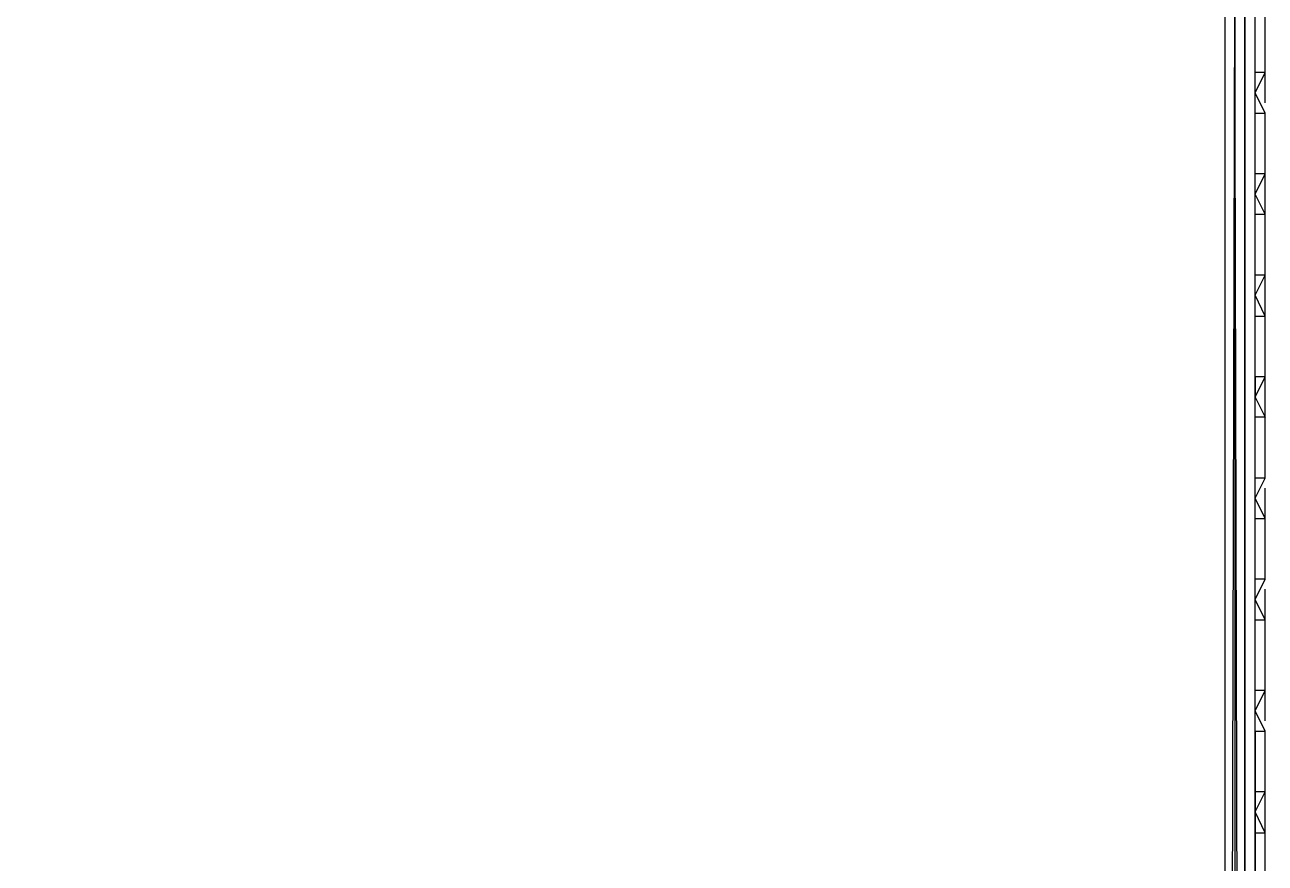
# Model space of a CAD drawing. Header units: millimetres. Extents: x 0 to 3881, y 0 to 2744.
# Drawn here: x 1812.39 to 1842.5, y 2047.41 to 2067.75 of the extents above; entities that cross this region are included whole.
import ezdxf

# ---------------------------------------------------------------- set-up
doc = ezdxf.new("R2010")
doc.units = ezdxf.units.MM

# ---------------------------------------------------------------- blocks, each defined once
blk = doc.blocks.new('A$C147918ED')
at = {"flags": 128}
for points in [[(104.678, 112.379), (104.678, 133.026), (104.678, 133.271), (104.433, 133.271), (104.187, 133.517), (0.737, 133.517), (0.491, 133.271), (0.246, 133.026), (0.246, 112.379), (0.246, 31.96), (0.491, 31.714), (0.491, 31.468), (0.737, 31.468), (1.965, 31.468), (2.211, 31.468), (2.456, 31.468), (102.468, 31.468), (102.713, 31.468), (102.959, 31.468)], [(104.433, 34.922), (104.433, 130.078), (104.187, 130.078)], [(104.924, 128.359), (104.924, 130.078)], [(104.678, 127.377), (104.924, 127.377), (104.678, 127.868), (104.924, 128.359), (104.678, 128.359)], [(104.924, 127.622), (104.924, 128.359)], [(104.924, 125.903), (104.924, 127.377)], [(104.678, 120.485), (104.924, 120.976), (104.924, 122.45), (104.678, 122.955), (104.924, 123.447), (104.924, 124.92), (104.678, 125.412), (104.924, 125.903), (104.678, 125.903)], [(104.678, 125.657), (104.678, 125.903)], [(104.924, 124.92), (104.924, 125.903)], [(104.678, 123.201), (104.678, 123.447), (104.678, 124.92), (104.678, 125.412)], [(104.678, 124.92), (104.924, 124.92)], [(104.924, 123.447), (104.678, 123.447)], [(104.924, 122.45), (104.924, 123.447)], [(104.678, 120.976), (104.678, 122.45), (104.678, 122.955)], [(104.678, 122.45), (104.924, 122.45)], [(104.924, 120.976), (104.678, 120.976), (104.678, 120.485), (104.924, 119.993)], [(104.924, 119.993), (104.924, 120.976)], [(104.924, 118.52), (104.924, 119.993), (104.678, 119.993)], [(104.924, 116.063), (104.924, 117.537), (104.678, 118.028), (104.924, 118.52), (104.678, 118.52)], [(104.924, 117.537), (104.924, 118.274)], [(104.678, 117.537), (104.924, 117.537)], [(104.678, 115.081), (104.924, 115.081), (104.678, 115.572), (104.924, 116.063), (104.678, 116.063)], [(104.924, 115.081), (104.924, 115.818)], [(104.924, 113.362), (104.924, 115.081)], [(104.678, 112.379), (104.924, 112.379), (104.678, 112.87), (104.924, 113.362), (104.678, 113.362)], [(104.924, 112.625), (104.924, 113.362)], [(104.678, 108.435), (104.678, 112.379), (104.678, 69.829), (104.678, 70.074), (104.678, 70.566), (104.678, 70.811), (104.678, 79.422)], [(104.678, 8.857), (104.924, 8.857), (104.924, 9.102), (104.924, 9.594), (104.924, 10.331), (104.924, 10.822), (104.924, 11.804), (104.924, 12.541), (104.924, 36.15), (104.924, 36.395), (104.924, 36.641), (104.924, 36.887), (104.678, 44.255), (104.678, 60.004), (104.678, 60.495), (104.678, 60.741), (104.678, 60.986), (104.678, 61.478), (104.678, 69.829), (104.678, 112.379)], [(104.924, 110.905), (104.924, 112.379)], [(104.924, 108.435), (104.924, 109.908), (104.678, 110.414), (104.924, 110.905), (104.678, 110.905)], [(104.924, 109.908), (104.924, 110.905)], [(104.678, 109.908), (104.924, 109.908)]]:
    blk.add_lwpolyline(points, dxfattribs=at)
for points in [[(104.187, 130.078), (103.941, 130.078), (103.941, 34.922)], [(104.433, 34.922), (104.187, 130.078), (104.187, 34.922), (104.433, 34.676)], [(104.433, 130.078), (104.433, 34.922)]]:
    blk.add_lwpolyline(points, close=True, dxfattribs=at)

msp = doc.modelspace()

# ---------------------------------------------------------------- block references
at = {"color": 7, "ltscale": 3}
msp.add_blockref('A$C147918ED', (1737.573, 1938.234), dxfattribs=at)

doc.saveas('drawing.dxf')
